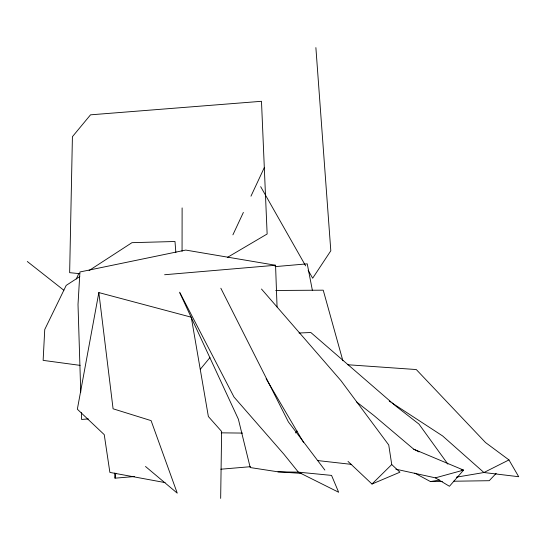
<?xml version="1.0" encoding="UTF-8"?>
<svg xmlns="http://www.w3.org/2000/svg" width="546" height="546" viewBox="0 0 546 546"><rect width="100%" height="100%" fill="white"/><g stroke="black" fill="none" stroke-linecap="round" stroke-linejoin="round"><path stroke-width="0.82" d="M182.064 251.358L182.118 207.917M220.666 498.389L221.628 431.456L208.367 416.516L191.264 317.199L98.84 292.574L77.348 409.22L104.245 434.65L109.876 472.413L165.076 482.596M134.493 476.535L115.022 478.18L115.813 473.177M76.269 279.006L78.761 273.601M232.91 234.828L243.38 212.414M250.962 196.178L264.319 167.581M200.314 369.26L209.971 357.541M295.441 432.937L297.154 431.067M496.184 473.368L489.216 480.705L453.433 481.231M348.02 461.431L371.99 484.036L391.741 464.557L388.745 444.99L340.881 380.548L261.473 289.018M79.791 276.563L66.209 285.387L44.745 329.511L43.134 360.367L80.119 365.37M89.08 270.529L131.968 242.67L174.993 241.503L175.853 252.491M227.607 257.282L267.137 234.002L261.486 101.297L90.52 114.831L72.413 136.698L69.649 272.666L79.791 273.669M392.103 403.016L442.594 435.926L483.92 472.522L518.7 476.719L508.961 459.923L483.92 472.522L456.34 477.19M371.99 484.036L399.945 472.194L391.741 464.557M395.843 469.191L435.38 477.846L463.574 470.113L413.697 449.174L373.969 415.567L356.572 401.911M414.796 473.109L430.432 481.572L439.626 480.016M275.048 266.632L307.241 263.841L312.394 290.431M164.605 274.74L275.559 265.26L277.061 306.988M220.823 469.212L250.45 466.7M88.343 418.918L81.586 419.458L81.374 412.639M299.003 332.999L310.845 332.521L395.584 405.883L418.973 424.099L447.884 464.127M430.432 481.572L442.362 481.395M275.703 290.472L323.232 290.179L342.861 360.701M221.246 432.842L242.56 433.08M179.914 293.045L238.37 419.171L250.218 467.553L277.955 471.819L298.369 472.153L331.552 475.395L338.65 492.253L298.369 472.153L283.838 454.129L233.981 397.003L179.648 292.212M277.955 471.819L301.774 473.409M347.734 364.742L416.284 369.546L485.53 442.547L508.961 459.923M317.301 460.524L351.72 464.407M461.193 469.765L463.574 470.113L449.447 486.281L435.38 477.846M275.559 265.26L185.749 250.075L79.921 271.976L78.01 304.47L80.74 392.199M413.697 449.174L419.007 451.904M389.264 401.16L390.683 402.088M27.3 261.493L63.848 290.26M145.482 466.468L177.245 493.147L151.092 420.625L113.077 408.797L98.84 292.574M324.856 470.058L288.384 421.908L220.843 288.22M266.107 378.699L303.603 442.533M308.135 270.284L312.667 278.221L330.808 250.791L315.881 47.611M260.674 186.65L305.623 265.861M114.592 473.082L115.022 478.18"/></g></svg>
